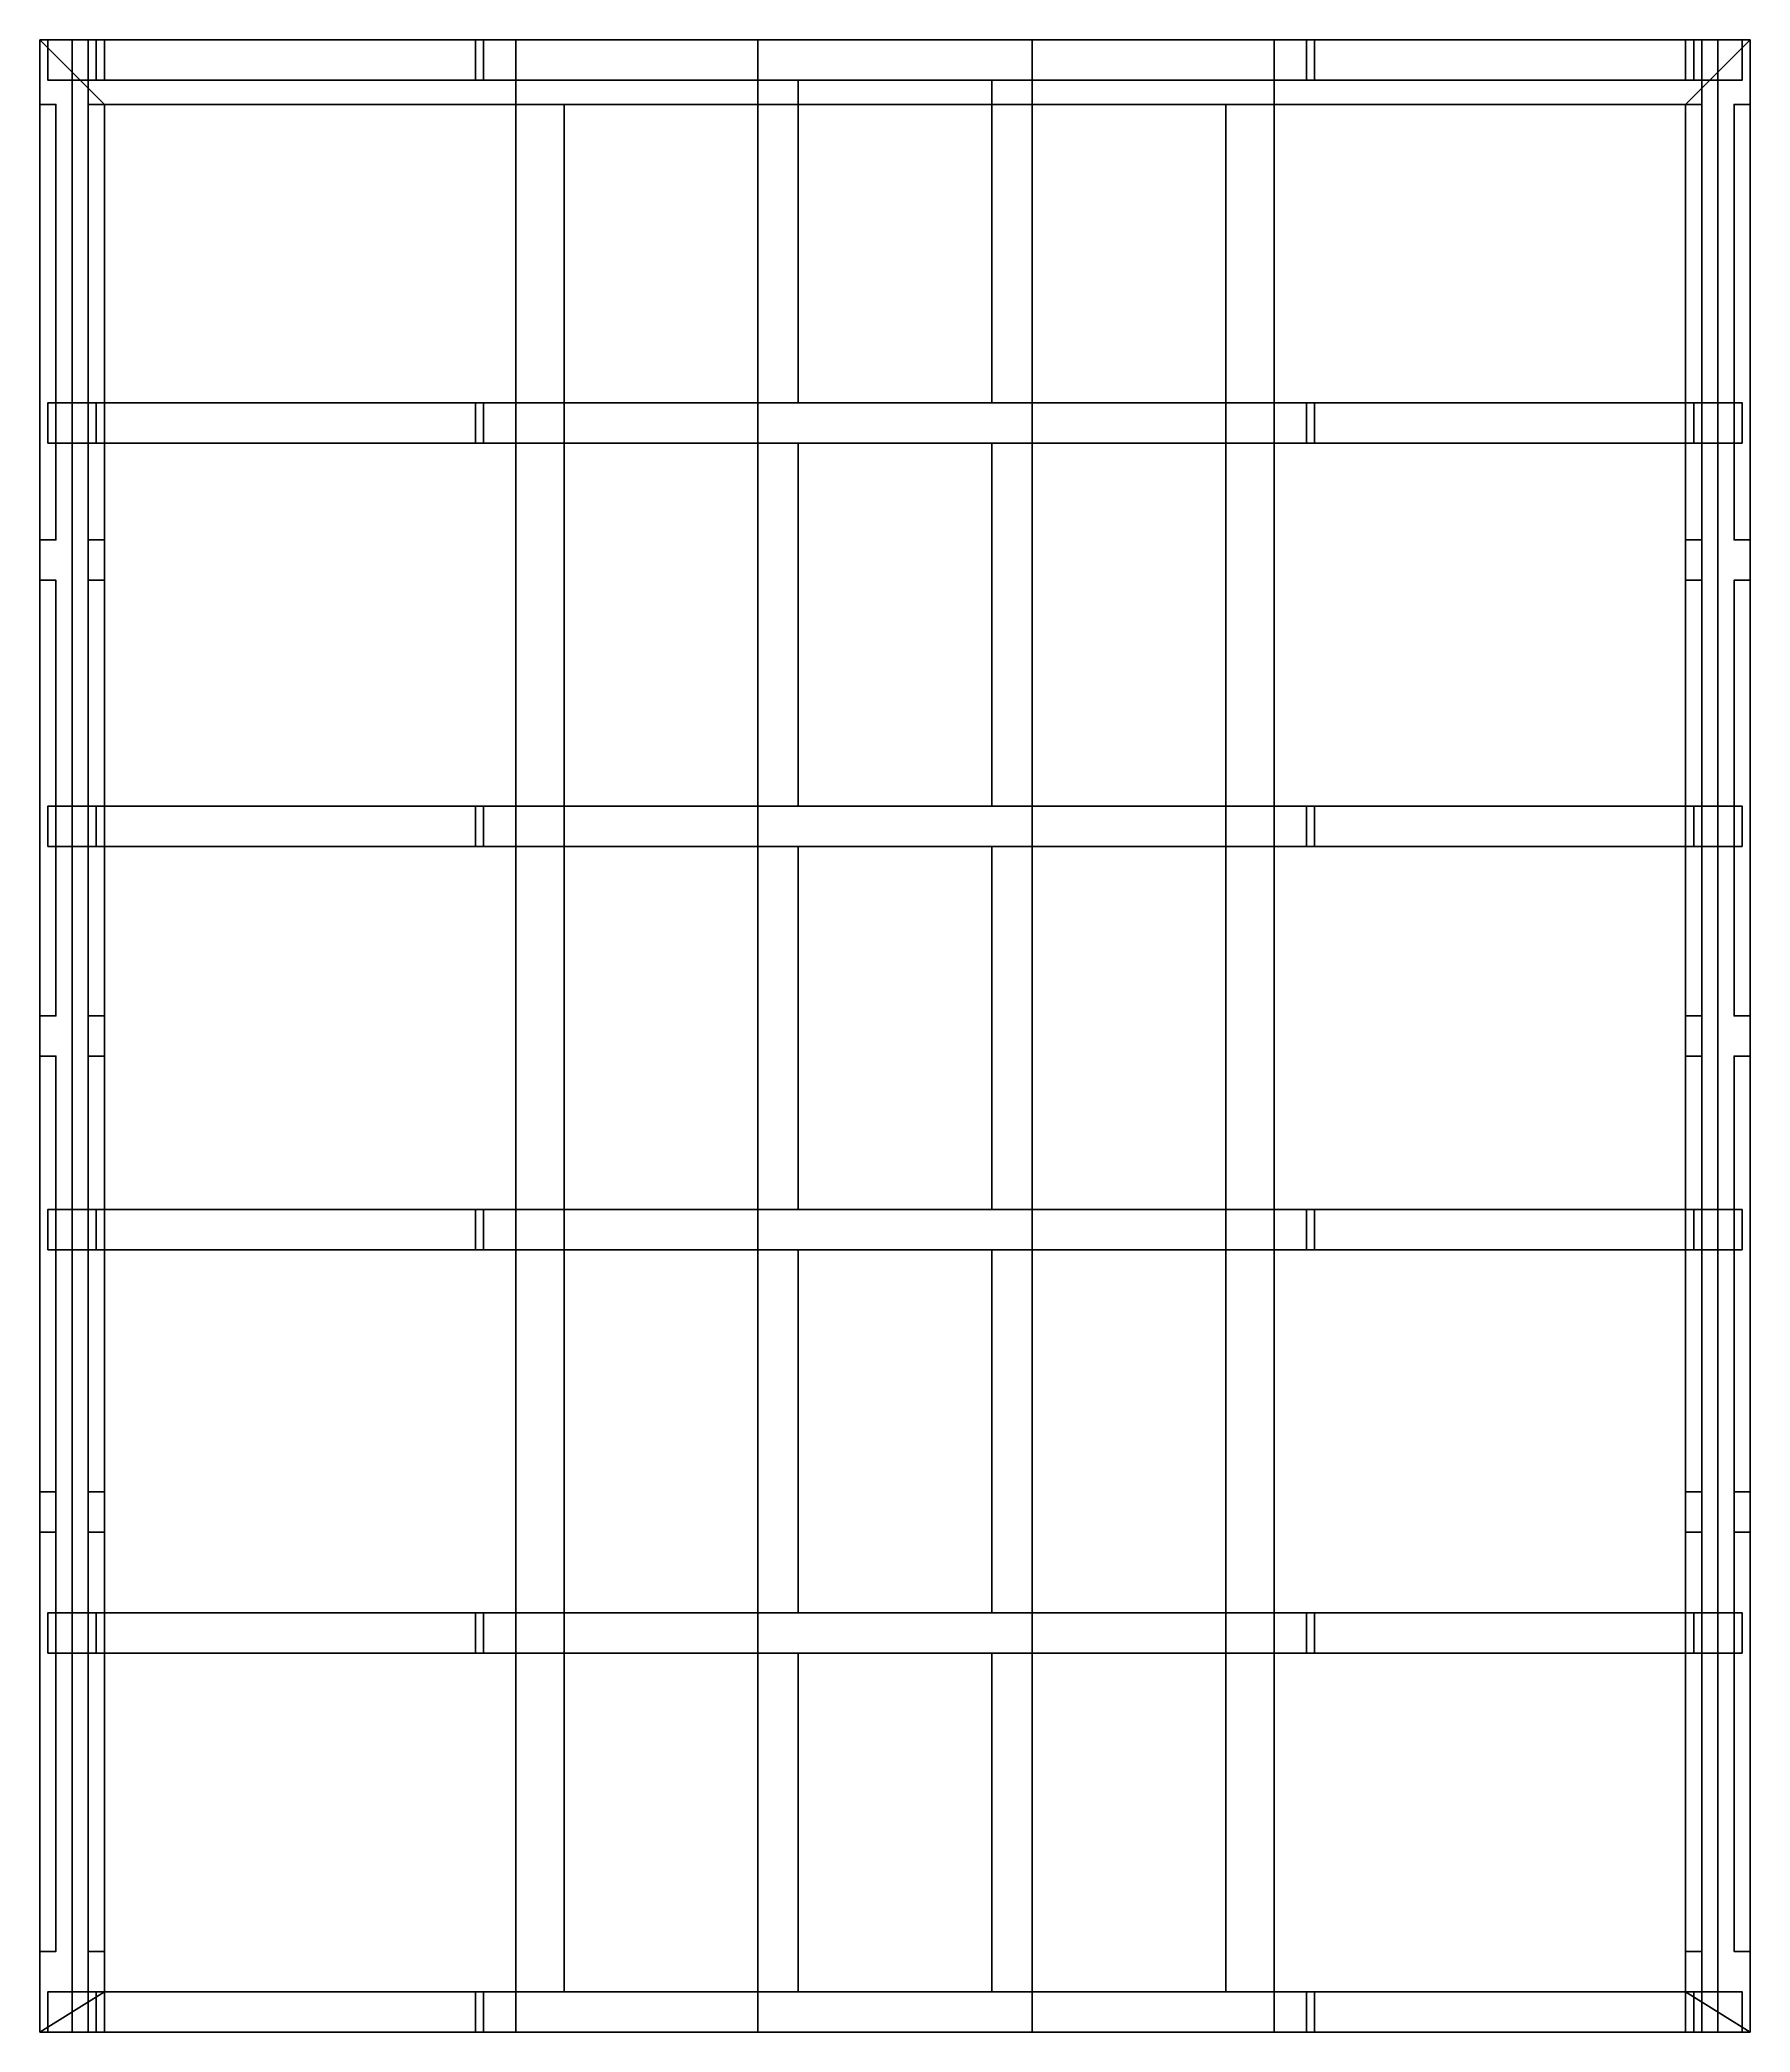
# Model space of a CAD drawing. Extents: x -1.06 to 1.06, y -2.54 to -0.07.
import ezdxf

# ---------------------------------------------------------------- set-up
doc = ezdxf.new("R2010")
doc.units = 0
doc.layers.add('CARGO_CARGO', color=3, linetype='CONTINUOUS')

msp = doc.modelspace()

# ---------------------------------------------------------------- linework, layer by layer
at = {"layer": 'CARGO_CARGO'}
for points in [[(-1.06, -0.07, 2.04), (-1.06, -0.07, 1.31), (-1.06, -0.15, 1.45), (-1.06, -0.15, 2)], [(-1.06, -0.07, 1.31), (-1.06, -0.07, 2.04), (1.06, -0.07, 2.04), (1.06, -0.07, 1.31)], [(-1.06, -0.07, 1.31), (-1.06, -2.54, 1.31), (-1.06, -2.44, 1.45), (-1.06, -0.15, 1.45)], [(-1.06, -0.07, 2.04), (-0.98, -0.15, 2.04), (0.98, -0.15, 2.04), (1.06, -0.07, 2.04)], [(-1.06, -2.44, 2), (-1.06, -2.54, 2.04), (-1.06, -0.07, 2.04), (-1.06, -0.15, 2)], [(-1.06, -2.54, 2.04), (-0.98, -2.49, 2.04), (-0.98, -0.15, 2.04), (-1.06, -0.07, 2.04)], [(-1.05, -0.07, 2.61), (-1.05, -0.07, 2.04), (-1.05, -0.12, 2.04), (-1.05, -0.12, 2.61)], [(-1.02, -0.07, 2.6), (-1.02, -0.07, 2.04), (-1.05, -0.07, 2.04), (-1.05, -0.07, 2.61)], [(-1.05, -0.12, 2.61), (-0.99, -0.12, 2.68), (-0.99, -0.07, 2.68), (-1.05, -0.07, 2.61)], [(-1.05, -0.07, 2.61), (-0.99, -0.07, 2.68), (-0.98, -0.07, 2.65), (-1.02, -0.07, 2.6)], [(-1.02, -0.12, 2.6), (-1.02, -0.12, 2.04), (-1.02, -0.07, 2.04), (-1.02, -0.07, 2.6)], [(-1.02, -0.07, 2.6), (-0.98, -0.07, 2.65), (-0.98, -0.12, 2.65), (-1.02, -0.12, 2.6)], [(-1.02, -0.07, 2.29), (-1.02, -2.54, 2.29), (-1.02, -2.54, 2.35), (-1.02, -0.07, 2.35)], [(-1, -0.07, 2.35), (-1, -0.07, 2.29), (-1.02, -0.07, 2.29), (-1.02, -0.07, 2.35)], [(-1, -0.07, 2.17), (-1, -2.54, 2.17), (-1.02, -2.54, 2.17), (-1.02, -0.07, 2.17)], [(-1.02, -0.07, 2.17), (-1.02, -2.54, 2.17), (-1.02, -2.54, 2.23), (-1.02, -0.07, 2.23)], [(-1, -0.07, 2.23), (-1, -0.07, 2.17), (-1.02, -0.07, 2.17), (-1.02, -0.07, 2.23)], [(-1.02, -0.07, 2.23), (-1.02, -2.54, 2.23), (-1, -2.54, 2.23), (-1, -0.07, 2.23)], [(-1, -0.07, 2.29), (-1, -2.54, 2.29), (-1.02, -2.54, 2.29), (-1.02, -0.07, 2.29)], [(-1, -0.07, 2.1), (-1, -0.07, 2.04), (-1.02, -0.07, 2.04), (-1.02, -0.07, 2.1)], [(-1.02, -0.07, 2.04), (-1.02, -2.54, 2.04), (-1.02, -2.54, 2.1), (-1.02, -0.07, 2.1)], [(-1.02, -0.07, 2.1), (-1.02, -2.54, 2.1), (-1, -2.54, 2.1), (-1, -0.07, 2.1)], [(-1.02, -0.07, 2.35), (-1.02, -2.54, 2.35), (-1, -2.54, 2.35), (-1, -0.07, 2.35)], [(-1.02, -0.07, 2.47), (-1.02, -2.54, 2.47), (-1, -2.54, 2.47), (-1, -0.07, 2.47)], [(-1.02, -0.07, 2.41), (-1.02, -2.54, 2.41), (-1.02, -2.54, 2.47), (-1.02, -0.07, 2.47)], [(-1, -0.07, 2.47), (-1, -0.07, 2.41), (-1.02, -0.07, 2.41), (-1.02, -0.07, 2.47)], [(-1, -0.07, 2.41), (-1, -2.54, 2.41), (-1.02, -2.54, 2.41), (-1.02, -0.07, 2.41)], [(-1, -0.07, 2.54), (-1, -2.54, 2.54), (-1.02, -2.54, 2.54), (-1.02, -0.07, 2.54)], [(-1, -0.07, 2.6), (-1, -0.07, 2.54), (-1.02, -0.07, 2.54), (-1.02, -0.07, 2.6)], [(-1.02, -0.07, 2.54), (-1.02, -2.54, 2.54), (-1.02, -2.54, 2.6), (-1.02, -0.07, 2.6)], [(-1.02, -0.07, 2.6), (-1.02, -2.54, 2.6), (-1, -2.54, 2.6), (-1, -0.07, 2.6)], [(-1, -2.54, 2.35), (-1, -2.54, 2.29), (-1, -0.07, 2.29), (-1, -0.07, 2.35)], [(-1, -2.54, 2.23), (-1, -2.54, 2.17), (-1, -0.07, 2.17), (-1, -0.07, 2.23)], [(-1, -2.54, 2.1), (-1, -2.54, 2.04), (-1, -0.07, 2.04), (-1, -0.07, 2.1)], [(-1, -2.54, 2.47), (-1, -2.54, 2.41), (-1, -0.07, 2.41), (-1, -0.07, 2.47)], [(-1, -2.54, 2.6), (-1, -2.54, 2.54), (-1, -0.07, 2.54), (-1, -0.07, 2.6)], [(-0.99, -0.12, 2.68), (-0.52, -0.12, 2.86), (-0.52, -0.07, 2.86), (-0.99, -0.07, 2.68)], [(-0.99, -0.07, 2.68), (-0.52, -0.07, 2.86), (-0.51, -0.07, 2.83), (-0.98, -0.07, 2.65)], [(-0.98, -0.07, 2.65), (-0.51, -0.07, 2.83), (-0.51, -0.12, 2.83), (-0.98, -0.12, 2.65)], [(-0.52, -0.12, 2.86), (-0.17, -0.12, 2.92), (-0.17, -0.07, 2.92), (-0.52, -0.07, 2.86)], [(-0.52, -0.07, 2.86), (-0.17, -0.07, 2.92), (-0.17, -0.07, 2.89), (-0.51, -0.07, 2.83)], [(-0.51, -0.07, 2.83), (-0.17, -0.07, 2.89), (-0.17, -0.12, 2.89), (-0.51, -0.12, 2.83)], [(-0.47, -0.07, 1.31), (-0.47, -0.07, 1.03), (-0.47, -2.54, 1.03), (-0.47, -2.54, 1.31)], [(-0.17, -0.12, 2.92), (0.17, -0.12, 2.92), (0.17, -0.07, 2.92), (-0.17, -0.07, 2.92)], [(-0.17, -0.07, 2.92), (0.17, -0.07, 2.92), (0.17, -0.07, 2.89), (-0.17, -0.07, 2.89)], [(-0.17, -0.07, 2.89), (0.17, -0.07, 2.89), (0.17, -0.12, 2.89), (-0.17, -0.12, 2.89)], [(0.17, -0.07, 2.89), (0.17, -0.07, 2.92), (0.52, -0.07, 2.86), (0.51, -0.07, 2.83)], [(0.51, -0.12, 2.83), (0.17, -0.12, 2.89), (0.17, -0.07, 2.89), (0.51, -0.07, 2.83)], [(0.52, -0.07, 2.86), (0.17, -0.07, 2.92), (0.17, -0.12, 2.92), (0.52, -0.12, 2.86)], [(0.47, -2.54, 1.31), (0.47, -2.54, 1.03), (0.47, -0.07, 1.03), (0.47, -0.07, 1.31)], [(0.51, -0.07, 2.83), (0.52, -0.07, 2.86), (0.99, -0.07, 2.68), (0.98, -0.07, 2.65)], [(0.98, -0.12, 2.65), (0.51, -0.12, 2.83), (0.51, -0.07, 2.83), (0.98, -0.07, 2.65)], [(0.99, -0.07, 2.68), (0.52, -0.07, 2.86), (0.52, -0.12, 2.86), (0.99, -0.12, 2.68)], [(0.98, -2.49, 2.04), (1.06, -2.54, 2.04), (1.06, -0.07, 2.04), (0.98, -0.15, 2.04)], [(0.98, -0.07, 2.65), (0.99, -0.07, 2.68), (1.05, -0.07, 2.61), (1.02, -0.07, 2.6)], [(1.02, -0.12, 2.6), (0.98, -0.12, 2.65), (0.98, -0.07, 2.65), (1.02, -0.07, 2.6)], [(1.05, -0.07, 2.61), (0.99, -0.07, 2.68), (0.99, -0.12, 2.68), (1.05, -0.12, 2.61)], [(1, -0.07, 2.04), (1, -2.54, 2.04), (1, -2.54, 2.1), (1, -0.07, 2.1)], [(1.02, -0.07, 2.1), (1.02, -0.07, 2.04), (1, -0.07, 2.04), (1, -0.07, 2.1)], [(1, -0.07, 2.1), (1, -2.54, 2.1), (1.02, -2.54, 2.1), (1.02, -0.07, 2.1)], [(1, -0.07, 2.54), (1, -2.54, 2.54), (1, -2.54, 2.6), (1, -0.07, 2.6)], [(1, -0.07, 2.6), (1, -2.54, 2.6), (1.02, -2.54, 2.6), (1.02, -0.07, 2.6)], [(1.02, -0.07, 2.6), (1.02, -0.07, 2.54), (1, -0.07, 2.54), (1, -0.07, 2.6)], [(1.02, -0.07, 2.54), (1.02, -2.54, 2.54), (1, -2.54, 2.54), (1, -0.07, 2.54)], [(1.02, -0.07, 2.41), (1.02, -2.54, 2.41), (1, -2.54, 2.41), (1, -0.07, 2.41)], [(1.02, -0.07, 2.47), (1.02, -0.07, 2.41), (1, -0.07, 2.41), (1, -0.07, 2.47)], [(1, -0.07, 2.41), (1, -2.54, 2.41), (1, -2.54, 2.47), (1, -0.07, 2.47)], [(1, -0.07, 2.47), (1, -2.54, 2.47), (1.02, -2.54, 2.47), (1.02, -0.07, 2.47)], [(1, -0.07, 2.35), (1, -2.54, 2.35), (1.02, -2.54, 2.35), (1.02, -0.07, 2.35)], [(1.02, -0.07, 2.35), (1.02, -0.07, 2.29), (1, -0.07, 2.29), (1, -0.07, 2.35)], [(1, -0.07, 2.29), (1, -2.54, 2.29), (1, -2.54, 2.35), (1, -0.07, 2.35)], [(1.02, -0.07, 2.29), (1.02, -2.54, 2.29), (1, -2.54, 2.29), (1, -0.07, 2.29)], [(1, -0.07, 2.17), (1, -2.54, 2.17), (1, -2.54, 2.23), (1, -0.07, 2.23)], [(1.02, -0.07, 2.23), (1.02, -0.07, 2.17), (1, -0.07, 2.17), (1, -0.07, 2.23)], [(1.02, -0.07, 2.17), (1.02, -2.54, 2.17), (1, -2.54, 2.17), (1, -0.07, 2.17)], [(1, -0.07, 2.23), (1, -2.54, 2.23), (1.02, -2.54, 2.23), (1.02, -0.07, 2.23)], [(1.05, -0.07, 2.04), (1.02, -0.07, 2.04), (1.02, -0.07, 2.6), (1.05, -0.07, 2.61)], [(1.02, -0.07, 2.6), (1.02, -0.07, 2.04), (1.02, -0.12, 2.04), (1.02, -0.12, 2.6)], [(1.02, -2.54, 2.1), (1.02, -2.54, 2.04), (1.02, -0.07, 2.04), (1.02, -0.07, 2.1)], [(1.02, -2.54, 2.6), (1.02, -2.54, 2.54), (1.02, -0.07, 2.54), (1.02, -0.07, 2.6)], [(1.02, -2.54, 2.47), (1.02, -2.54, 2.41), (1.02, -0.07, 2.41), (1.02, -0.07, 2.47)], [(1.02, -2.54, 2.35), (1.02, -2.54, 2.29), (1.02, -0.07, 2.29), (1.02, -0.07, 2.35)], [(1.02, -2.54, 2.23), (1.02, -2.54, 2.17), (1.02, -0.07, 2.17), (1.02, -0.07, 2.23)], [(1.05, -0.12, 2.61), (1.05, -0.12, 2.04), (1.05, -0.07, 2.04), (1.05, -0.07, 2.61)], [(1.06, -0.15, 2), (1.06, -0.15, 1.45), (1.06, -0.07, 1.31), (1.06, -0.07, 2.04)], [(1.06, -0.15, 1.45), (1.06, -2.44, 1.45), (1.06, -2.54, 1.31), (1.06, -0.07, 1.31)], [(1.06, -0.15, 2), (1.06, -0.07, 2.04), (1.06, -2.54, 2.04), (1.06, -2.44, 2)], [(-1.05, -0.12, 2.04), (-1.02, -0.12, 2.04), (-1.02, -0.12, 2.6), (-1.05, -0.12, 2.61)], [(-0.98, -0.12, 2.65), (-0.99, -0.12, 2.68), (-1.05, -0.12, 2.61), (-1.02, -0.12, 2.6)], [(-0.51, -0.12, 2.83), (-0.52, -0.12, 2.86), (-0.99, -0.12, 2.68), (-0.98, -0.12, 2.65)], [(-0.17, -0.12, 2.89), (-0.17, -0.12, 2.92), (-0.52, -0.12, 2.86), (-0.51, -0.12, 2.83)], [(-0.17, -0.52, 2.89), (-0.17, -0.12, 2.89), (-0.12, -0.12, 2.89), (-0.12, -0.52, 2.89)], [(-0.12, -0.52, 2.92), (-0.12, -0.12, 2.92), (-0.17, -0.12, 2.92), (-0.17, -0.52, 2.92)], [(-0.17, -0.52, 2.92), (-0.17, -0.12, 2.92), (-0.17, -0.12, 2.89), (-0.17, -0.52, 2.89)], [(0.12, -0.12, 2.89), (0.12, -0.12, 2.92), (-0.12, -0.12, 2.92), (-0.12, -0.12, 2.89)], [(-0.12, -0.12, 2.89), (-0.12, -0.12, 2.92), (-0.12, -0.52, 2.92), (-0.12, -0.52, 2.89)], [(0.12, -0.52, 2.92), (0.12, -0.12, 2.92), (0.12, -0.12, 2.89), (0.12, -0.52, 2.89)], [(0.17, -0.52, 2.92), (0.17, -0.12, 2.92), (0.12, -0.12, 2.92), (0.12, -0.52, 2.92)], [(0.12, -0.52, 2.89), (0.12, -0.12, 2.89), (0.17, -0.12, 2.89), (0.17, -0.52, 2.89)], [(0.52, -0.12, 2.86), (0.17, -0.12, 2.92), (0.17, -0.12, 2.89), (0.51, -0.12, 2.83)], [(0.17, -0.12, 2.89), (0.17, -0.12, 2.92), (0.17, -0.52, 2.92), (0.17, -0.52, 2.89)], [(0.99, -0.12, 2.68), (0.52, -0.12, 2.86), (0.51, -0.12, 2.83), (0.98, -0.12, 2.65)], [(1.05, -0.12, 2.61), (0.99, -0.12, 2.68), (0.98, -0.12, 2.65), (1.02, -0.12, 2.6)], [(1.02, -0.12, 2.6), (1.02, -0.12, 2.04), (1.05, -0.12, 2.04), (1.05, -0.12, 2.61)], [(-1.06, -0.15, 2), (-1.06, -0.15, 1.45), (-1.04, -0.15, 1.45), (-1.04, -0.15, 2)], [(-1.06, -0.15, 1.45), (-1.06, -0.69, 1.45), (-1.04, -0.69, 1.45), (-1.04, -0.15, 1.45)], [(-1.06, -0.69, 2), (-1.06, -0.15, 2), (-1.04, -0.15, 2), (-1.04, -0.69, 2)], [(-1.04, -0.69, 1.45), (-1.04, -0.69, 2), (-1.04, -0.15, 2), (-1.04, -0.15, 1.45)], [(-1, -0.69, 1.45), (-1, -0.15, 1.45), (-1, -0.15, 2), (-1, -0.69, 2)], [(-1, -0.15, 2), (-1, -0.15, 1.45), (-0.98, -0.15, 1.45), (-0.98, -0.15, 2)], [(-1, -0.15, 1.45), (-1, -0.69, 1.45), (-0.98, -0.69, 1.45), (-0.98, -0.15, 1.45)], [(-1, -0.69, 2), (-1, -0.15, 2), (-0.98, -0.15, 2), (-0.98, -0.69, 2)], [(0.98, -0.15, 1.39), (0.98, -0.15, 2.04), (-0.98, -0.15, 2.04), (-0.98, -0.15, 1.39)], [(-0.98, -0.15, 1.39), (-0.98, -0.15, 1.45), (-0.98, -2.44, 1.45), (-0.98, -2.49, 1.39)], [(-0.98, -2.44, 2), (-0.98, -0.15, 2), (-0.98, -0.15, 2.04), (-0.98, -2.49, 2.04)], [(-0.98, -2.49, 1.39), (-0.41, -2.49, 1.39), (-0.41, -0.15, 1.39), (-0.98, -0.15, 1.39)], [(-0.41, -2.49, 1.39), (-0.41, -2.49, 1.08), (-0.41, -0.15, 1.08), (-0.41, -0.15, 1.39)], [(0.41, -0.15, 1.08), (-0.41, -0.15, 1.08), (-0.41, -2.49, 1.08), (0.41, -2.49, 1.08)], [(0.41, -0.15, 1.39), (-0.41, -0.15, 1.39), (-0.41, -0.15, 1.08), (0.41, -0.15, 1.08)], [(0.41, -0.15, 1.39), (0.41, -0.15, 1.08), (0.41, -2.49, 1.08), (0.41, -2.49, 1.39)], [(0.98, -0.15, 1.39), (0.41, -0.15, 1.39), (0.41, -2.49, 1.39), (0.98, -2.49, 1.39)], [(0.98, -0.15, 2), (0.98, -0.15, 1.45), (1, -0.15, 1.45), (1, -0.15, 2)], [(0.98, -0.15, 1.45), (0.98, -0.69, 1.45), (1, -0.69, 1.45), (1, -0.15, 1.45)], [(0.98, -2.49, 1.39), (0.98, -2.44, 1.45), (0.98, -0.15, 1.45), (0.98, -0.15, 1.39)], [(0.98, -2.49, 2.04), (0.98, -0.15, 2.04), (0.98, -0.15, 2), (0.98, -2.44, 2)], [(0.98, -0.69, 2), (0.98, -0.15, 2), (1, -0.15, 2), (1, -0.69, 2)], [(1, -0.69, 1.45), (1, -0.69, 2), (1, -0.15, 2), (1, -0.15, 1.45)], [(1.04, -0.69, 1.45), (1.04, -0.15, 1.45), (1.04, -0.15, 2), (1.04, -0.69, 2)], [(1.04, -0.15, 2), (1.04, -0.15, 1.45), (1.06, -0.15, 1.45), (1.06, -0.15, 2)], [(1.04, -0.15, 1.45), (1.04, -0.69, 1.45), (1.06, -0.69, 1.45), (1.06, -0.15, 1.45)], [(1.04, -0.69, 2), (1.04, -0.15, 2), (1.06, -0.15, 2), (1.06, -0.69, 2)], [(-1.02, -0.52, 2.6), (-1.02, -0.52, 2.04), (-1.05, -0.52, 2.04), (-1.05, -0.52, 2.61)], [(-1.05, -0.52, 2.61), (-1.05, -0.52, 2.04), (-1.05, -0.57, 2.04), (-1.05, -0.57, 2.61)], [(-1.05, -0.52, 2.61), (-0.99, -0.52, 2.68), (-0.98, -0.52, 2.65), (-1.02, -0.52, 2.6)], [(-1.05, -0.57, 2.61), (-0.99, -0.57, 2.68), (-0.99, -0.52, 2.68), (-1.05, -0.52, 2.61)], [(-1.02, -0.57, 2.6), (-1.02, -0.57, 2.04), (-1.02, -0.52, 2.04), (-1.02, -0.52, 2.6)], [(-1.02, -0.52, 2.6), (-0.98, -0.52, 2.65), (-0.98, -0.57, 2.65), (-1.02, -0.57, 2.6)], [(-0.99, -0.52, 2.68), (-0.52, -0.52, 2.86), (-0.51, -0.52, 2.83), (-0.98, -0.52, 2.65)], [(-0.99, -0.57, 2.68), (-0.52, -0.57, 2.86), (-0.52, -0.52, 2.86), (-0.99, -0.52, 2.68)], [(-0.98, -0.52, 2.65), (-0.51, -0.52, 2.83), (-0.51, -0.57, 2.83), (-0.98, -0.57, 2.65)], [(-0.52, -0.52, 2.86), (-0.17, -0.52, 2.92), (-0.17, -0.52, 2.89), (-0.51, -0.52, 2.83)], [(-0.52, -0.57, 2.86), (-0.17, -0.57, 2.92), (-0.17, -0.52, 2.92), (-0.52, -0.52, 2.86)], [(-0.51, -0.52, 2.83), (-0.17, -0.52, 2.89), (-0.17, -0.57, 2.89), (-0.51, -0.57, 2.83)], [(-0.17, -0.52, 2.89), (0.17, -0.52, 2.89), (0.17, -0.57, 2.89), (-0.17, -0.57, 2.89)], [(-0.17, -0.57, 2.92), (0.17, -0.57, 2.92), (0.17, -0.52, 2.92), (-0.17, -0.52, 2.92)], [(-0.12, -0.52, 2.92), (0.12, -0.52, 2.92), (0.12, -0.52, 2.89), (-0.12, -0.52, 2.89)], [(0.52, -0.52, 2.86), (0.17, -0.52, 2.92), (0.17, -0.57, 2.92), (0.52, -0.57, 2.86)], [(0.51, -0.57, 2.83), (0.17, -0.57, 2.89), (0.17, -0.52, 2.89), (0.51, -0.52, 2.83)], [(0.17, -0.52, 2.89), (0.17, -0.52, 2.92), (0.52, -0.52, 2.86), (0.51, -0.52, 2.83)], [(0.98, -0.57, 2.65), (0.51, -0.57, 2.83), (0.51, -0.52, 2.83), (0.98, -0.52, 2.65)], [(0.51, -0.52, 2.83), (0.52, -0.52, 2.86), (0.99, -0.52, 2.68), (0.98, -0.52, 2.65)], [(0.99, -0.52, 2.68), (0.52, -0.52, 2.86), (0.52, -0.57, 2.86), (0.99, -0.57, 2.68)], [(1.02, -0.57, 2.6), (0.98, -0.57, 2.65), (0.98, -0.52, 2.65), (1.02, -0.52, 2.6)], [(0.98, -0.52, 2.65), (0.99, -0.52, 2.68), (1.05, -0.52, 2.61), (1.02, -0.52, 2.6)], [(1.05, -0.52, 2.61), (0.99, -0.52, 2.68), (0.99, -0.57, 2.68), (1.05, -0.57, 2.61)], [(1.02, -0.52, 2.6), (1.02, -0.52, 2.04), (1.02, -0.57, 2.04), (1.02, -0.57, 2.6)], [(1.05, -0.52, 2.04), (1.02, -0.52, 2.04), (1.02, -0.52, 2.6), (1.05, -0.52, 2.61)], [(1.05, -0.57, 2.61), (1.05, -0.57, 2.04), (1.05, -0.52, 2.04), (1.05, -0.52, 2.61)], [(-1.05, -0.57, 2.04), (-1.02, -0.57, 2.04), (-1.02, -0.57, 2.6), (-1.05, -0.57, 2.61)], [(-0.98, -0.57, 2.65), (-0.99, -0.57, 2.68), (-1.05, -0.57, 2.61), (-1.02, -0.57, 2.6)], [(-0.51, -0.57, 2.83), (-0.52, -0.57, 2.86), (-0.99, -0.57, 2.68), (-0.98, -0.57, 2.65)], [(-0.17, -0.57, 2.89), (-0.17, -0.57, 2.92), (-0.52, -0.57, 2.86), (-0.51, -0.57, 2.83)], [(-0.12, -1.02, 2.92), (-0.12, -0.57, 2.92), (-0.17, -0.57, 2.92), (-0.17, -1.02, 2.92)], [(-0.17, -1.02, 2.89), (-0.17, -0.57, 2.89), (-0.12, -0.57, 2.89), (-0.12, -1.02, 2.89)], [(-0.17, -1.02, 2.92), (-0.17, -0.57, 2.92), (-0.17, -0.57, 2.89), (-0.17, -1.02, 2.89)], [(0.12, -0.57, 2.89), (0.12, -0.57, 2.92), (-0.12, -0.57, 2.92), (-0.12, -0.57, 2.89)], [(-0.12, -0.57, 2.89), (-0.12, -0.57, 2.92), (-0.12, -1.02, 2.92), (-0.12, -1.02, 2.89)], [(0.12, -1.02, 2.89), (0.12, -0.57, 2.89), (0.17, -0.57, 2.89), (0.17, -1.02, 2.89)], [(0.17, -1.02, 2.92), (0.17, -0.57, 2.92), (0.12, -0.57, 2.92), (0.12, -1.02, 2.92)], [(0.12, -1.02, 2.92), (0.12, -0.57, 2.92), (0.12, -0.57, 2.89), (0.12, -1.02, 2.89)], [(0.52, -0.57, 2.86), (0.17, -0.57, 2.92), (0.17, -0.57, 2.89), (0.51, -0.57, 2.83)], [(0.17, -0.57, 2.89), (0.17, -0.57, 2.92), (0.17, -1.02, 2.92), (0.17, -1.02, 2.89)], [(0.99, -0.57, 2.68), (0.52, -0.57, 2.86), (0.51, -0.57, 2.83), (0.98, -0.57, 2.65)], [(1.05, -0.57, 2.61), (0.99, -0.57, 2.68), (0.98, -0.57, 2.65), (1.02, -0.57, 2.6)], [(1.02, -0.57, 2.6), (1.02, -0.57, 2.04), (1.05, -0.57, 2.04), (1.05, -0.57, 2.61)], [(-1.06, -0.69, 2), (-1.06, -0.69, 1.45), (-1.06, -0.74, 1.45), (-1.06, -0.74, 2)], [(-1.06, -0.69, 1.45), (-1.06, -0.69, 2), (-1.04, -0.69, 2), (-1.04, -0.69, 1.45)], [(-1, -0.69, 1.45), (-1, -0.69, 2), (-0.98, -0.69, 2), (-0.98, -0.69, 1.45)], [(-0.98, -0.74, 2), (-0.98, -0.74, 1.45), (-0.98, -0.69, 1.45), (-0.98, -0.69, 2)], [(0.98, -0.69, 2), (0.98, -0.69, 1.45), (0.98, -0.74, 1.45), (0.98, -0.74, 2)], [(0.98, -0.69, 1.45), (0.98, -0.69, 2), (1, -0.69, 2), (1, -0.69, 1.45)], [(1.04, -0.69, 1.45), (1.04, -0.69, 2), (1.06, -0.69, 2), (1.06, -0.69, 1.45)], [(1.06, -0.74, 2), (1.06, -0.74, 1.45), (1.06, -0.69, 1.45), (1.06, -0.69, 2)], [(-1.06, -0.74, 2), (-1.06, -0.74, 1.45), (-1.04, -0.74, 1.45), (-1.04, -0.74, 2)], [(-1.06, -0.74, 1.45), (-1.06, -1.28, 1.45), (-1.04, -1.28, 1.45), (-1.04, -0.74, 1.45)], [(-1.06, -1.28, 2), (-1.06, -0.74, 2), (-1.04, -0.74, 2), (-1.04, -1.28, 2)], [(-1.04, -1.28, 1.45), (-1.04, -1.28, 2), (-1.04, -0.74, 2), (-1.04, -0.74, 1.45)], [(-1, -1.28, 1.45), (-1, -0.74, 1.45), (-1, -0.74, 2), (-1, -1.28, 2)], [(-1, -0.74, 2), (-1, -0.74, 1.45), (-0.98, -0.74, 1.45), (-0.98, -0.74, 2)], [(-1, -0.74, 1.45), (-1, -1.28, 1.45), (-0.98, -1.28, 1.45), (-0.98, -0.74, 1.45)], [(-1, -1.28, 2), (-1, -0.74, 2), (-0.98, -0.74, 2), (-0.98, -1.28, 2)], [(0.98, -0.74, 2), (0.98, -0.74, 1.45), (1, -0.74, 1.45), (1, -0.74, 2)], [(0.98, -0.74, 1.45), (0.98, -1.28, 1.45), (1, -1.28, 1.45), (1, -0.74, 1.45)], [(0.98, -1.28, 2), (0.98, -0.74, 2), (1, -0.74, 2), (1, -1.28, 2)], [(1, -1.28, 1.45), (1, -1.28, 2), (1, -0.74, 2), (1, -0.74, 1.45)], [(1.04, -1.28, 1.45), (1.04, -0.74, 1.45), (1.04, -0.74, 2), (1.04, -1.28, 2)], [(1.04, -0.74, 2), (1.04, -0.74, 1.45), (1.06, -0.74, 1.45), (1.06, -0.74, 2)], [(1.04, -0.74, 1.45), (1.04, -1.28, 1.45), (1.06, -1.28, 1.45), (1.06, -0.74, 1.45)], [(1.04, -1.28, 2), (1.04, -0.74, 2), (1.06, -0.74, 2), (1.06, -1.28, 2)], [(-1.05, -1.02, 2.61), (-1.05, -1.02, 2.04), (-1.05, -1.07, 2.04), (-1.05, -1.07, 2.61)], [(-1.02, -1.02, 2.6), (-1.02, -1.02, 2.04), (-1.05, -1.02, 2.04), (-1.05, -1.02, 2.61)], [(-1.05, -1.07, 2.61), (-0.99, -1.07, 2.68), (-0.99, -1.02, 2.68), (-1.05, -1.02, 2.61)], [(-1.05, -1.02, 2.61), (-0.99, -1.02, 2.68), (-0.98, -1.02, 2.65), (-1.02, -1.02, 2.6)], [(-1.02, -1.07, 2.6), (-1.02, -1.07, 2.04), (-1.02, -1.02, 2.04), (-1.02, -1.02, 2.6)], [(-1.02, -1.02, 2.6), (-0.98, -1.02, 2.65), (-0.98, -1.07, 2.65), (-1.02, -1.07, 2.6)], [(-0.99, -1.07, 2.68), (-0.52, -1.07, 2.86), (-0.52, -1.02, 2.86), (-0.99, -1.02, 2.68)], [(-0.99, -1.02, 2.68), (-0.52, -1.02, 2.86), (-0.51, -1.02, 2.83), (-0.98, -1.02, 2.65)], [(-0.98, -1.02, 2.65), (-0.51, -1.02, 2.83), (-0.51, -1.07, 2.83), (-0.98, -1.07, 2.65)], [(-0.52, -1.07, 2.86), (-0.17, -1.07, 2.92), (-0.17, -1.02, 2.92), (-0.52, -1.02, 2.86)], [(-0.52, -1.02, 2.86), (-0.17, -1.02, 2.92), (-0.17, -1.02, 2.89), (-0.51, -1.02, 2.83)], [(-0.51, -1.02, 2.83), (-0.17, -1.02, 2.89), (-0.17, -1.07, 2.89), (-0.51, -1.07, 2.83)], [(-0.17, -1.07, 2.92), (0.17, -1.07, 2.92), (0.17, -1.02, 2.92), (-0.17, -1.02, 2.92)], [(-0.17, -1.02, 2.89), (0.17, -1.02, 2.89), (0.17, -1.07, 2.89), (-0.17, -1.07, 2.89)], [(-0.12, -1.02, 2.92), (0.12, -1.02, 2.92), (0.12, -1.02, 2.89), (-0.12, -1.02, 2.89)], [(0.17, -1.02, 2.89), (0.17, -1.02, 2.92), (0.52, -1.02, 2.86), (0.51, -1.02, 2.83)], [(0.51, -1.07, 2.83), (0.17, -1.07, 2.89), (0.17, -1.02, 2.89), (0.51, -1.02, 2.83)], [(0.52, -1.02, 2.86), (0.17, -1.02, 2.92), (0.17, -1.07, 2.92), (0.52, -1.07, 2.86)], [(0.51, -1.02, 2.83), (0.52, -1.02, 2.86), (0.99, -1.02, 2.68), (0.98, -1.02, 2.65)], [(0.98, -1.07, 2.65), (0.51, -1.07, 2.83), (0.51, -1.02, 2.83), (0.98, -1.02, 2.65)], [(0.99, -1.02, 2.68), (0.52, -1.02, 2.86), (0.52, -1.07, 2.86), (0.99, -1.07, 2.68)], [(0.98, -1.02, 2.65), (0.99, -1.02, 2.68), (1.05, -1.02, 2.61), (1.02, -1.02, 2.6)], [(1.02, -1.07, 2.6), (0.98, -1.07, 2.65), (0.98, -1.02, 2.65), (1.02, -1.02, 2.6)], [(1.05, -1.02, 2.61), (0.99, -1.02, 2.68), (0.99, -1.07, 2.68), (1.05, -1.07, 2.61)], [(1.05, -1.02, 2.04), (1.02, -1.02, 2.04), (1.02, -1.02, 2.6), (1.05, -1.02, 2.61)], [(1.02, -1.02, 2.6), (1.02, -1.02, 2.04), (1.02, -1.07, 2.04), (1.02, -1.07, 2.6)], [(1.05, -1.07, 2.61), (1.05, -1.07, 2.04), (1.05, -1.02, 2.04), (1.05, -1.02, 2.61)], [(-1.05, -1.07, 2.04), (-1.02, -1.07, 2.04), (-1.02, -1.07, 2.6), (-1.05, -1.07, 2.61)], [(-0.98, -1.07, 2.65), (-0.99, -1.07, 2.68), (-1.05, -1.07, 2.61), (-1.02, -1.07, 2.6)], [(-0.51, -1.07, 2.83), (-0.52, -1.07, 2.86), (-0.99, -1.07, 2.68), (-0.98, -1.07, 2.65)], [(-0.17, -1.07, 2.89), (-0.17, -1.07, 2.92), (-0.52, -1.07, 2.86), (-0.51, -1.07, 2.83)], [(-0.17, -1.52, 2.92), (-0.17, -1.07, 2.92), (-0.17, -1.07, 2.89), (-0.17, -1.52, 2.89)], [(-0.17, -1.52, 2.89), (-0.17, -1.07, 2.89), (-0.12, -1.07, 2.89), (-0.12, -1.52, 2.89)], [(-0.12, -1.52, 2.92), (-0.12, -1.07, 2.92), (-0.17, -1.07, 2.92), (-0.17, -1.52, 2.92)], [(-0.12, -1.07, 2.89), (-0.12, -1.07, 2.92), (-0.12, -1.52, 2.92), (-0.12, -1.52, 2.89)], [(0.12, -1.52, 2.92), (0.12, -1.07, 2.92), (0.12, -1.07, 2.89), (0.12, -1.52, 2.89)], [(0.17, -1.52, 2.92), (0.17, -1.07, 2.92), (0.12, -1.07, 2.92), (0.12, -1.52, 2.92)], [(0.12, -1.52, 2.89), (0.12, -1.07, 2.89), (0.17, -1.07, 2.89), (0.17, -1.52, 2.89)], [(0.52, -1.07, 2.86), (0.17, -1.07, 2.92), (0.17, -1.07, 2.89), (0.51, -1.07, 2.83)], [(0.17, -1.07, 2.89), (0.17, -1.07, 2.92), (0.17, -1.52, 2.92), (0.17, -1.52, 2.89)], [(0.99, -1.07, 2.68), (0.52, -1.07, 2.86), (0.51, -1.07, 2.83), (0.98, -1.07, 2.65)], [(1.05, -1.07, 2.61), (0.99, -1.07, 2.68), (0.98, -1.07, 2.65), (1.02, -1.07, 2.6)], [(1.02, -1.07, 2.6), (1.02, -1.07, 2.04), (1.05, -1.07, 2.04), (1.05, -1.07, 2.61)], [(-1.06, -1.28, 2), (-1.06, -1.28, 1.45), (-1.06, -1.33, 1.45), (-1.06, -1.33, 2)], [(-1.06, -1.28, 1.45), (-1.06, -1.28, 2), (-1.04, -1.28, 2), (-1.04, -1.28, 1.45)], [(-1, -1.28, 1.45), (-1, -1.28, 2), (-0.98, -1.28, 2), (-0.98, -1.28, 1.45)], [(-0.98, -1.33, 2), (-0.98, -1.33, 1.45), (-0.98, -1.28, 1.45), (-0.98, -1.28, 2)], [(0.98, -1.28, 1.45), (0.98, -1.28, 2), (1, -1.28, 2), (1, -1.28, 1.45)], [(0.98, -1.28, 2), (0.98, -1.28, 1.45), (0.98, -1.33, 1.45), (0.98, -1.33, 2)], [(1.04, -1.28, 1.45), (1.04, -1.28, 2), (1.06, -1.28, 2), (1.06, -1.28, 1.45)], [(1.06, -1.33, 2), (1.06, -1.33, 1.45), (1.06, -1.28, 1.45), (1.06, -1.28, 2)], [(-1.06, -1.33, 2), (-1.06, -1.33, 1.45), (-1.04, -1.33, 1.45), (-1.04, -1.33, 2)], [(-1.06, -1.33, 1.45), (-1.06, -2.44, 1.45), (-1.04, -2.44, 1.45), (-1.04, -1.33, 1.45)], [(-1.06, -2.44, 2), (-1.06, -1.33, 2), (-1.04, -1.33, 2), (-1.04, -2.44, 2)], [(-1.04, -2.44, 1.45), (-1.04, -2.44, 2), (-1.04, -1.33, 2), (-1.04, -1.33, 1.45)], [(-1, -1.33, 2), (-1, -2.44, 2), (-1, -2.44, 1.45), (-1, -1.33, 1.45)], [(-1, -1.33, 2), (-1, -1.33, 1.45), (-0.98, -1.33, 1.45), (-0.98, -1.33, 2)], [(-1, -1.33, 1.45), (-1, -2.44, 1.45), (-0.98, -2.44, 1.45), (-0.98, -1.33, 1.45)], [(-1, -2.44, 2), (-1, -1.33, 2), (-0.98, -1.33, 2), (-0.98, -2.44, 2)], [(0.98, -1.33, 2), (0.98, -1.33, 1.45), (1, -1.33, 1.45), (1, -1.33, 2)], [(0.98, -1.33, 1.45), (0.98, -2.44, 1.45), (1, -2.44, 1.45), (1, -1.33, 1.45)], [(0.98, -2.44, 2), (0.98, -1.33, 2), (1, -1.33, 2), (1, -2.44, 2)], [(1, -2.44, 1.45), (1, -2.44, 2), (1, -1.33, 2), (1, -1.33, 1.45)], [(1.04, -1.33, 2), (1.04, -1.33, 1.45), (1.06, -1.33, 1.45), (1.06, -1.33, 2)], [(1.04, -1.33, 2), (1.04, -2.44, 2), (1.04, -2.44, 1.45), (1.04, -1.33, 1.45)], [(1.04, -1.33, 1.45), (1.04, -2.44, 1.45), (1.06, -2.44, 1.45), (1.06, -1.33, 1.45)], [(1.04, -2.44, 2), (1.04, -1.33, 2), (1.06, -1.33, 2), (1.06, -2.44, 2)], [(-1.02, -1.52, 2.6), (-1.02, -1.52, 2.04), (-1.05, -1.52, 2.04), (-1.05, -1.52, 2.61)], [(-1.05, -1.52, 2.61), (-1.05, -1.52, 2.04), (-1.05, -1.57, 2.04), (-1.05, -1.57, 2.61)], [(-1.05, -1.52, 2.61), (-0.99, -1.52, 2.68), (-0.98, -1.52, 2.65), (-1.02, -1.52, 2.6)], [(-1.05, -1.57, 2.61), (-0.99, -1.57, 2.68), (-0.99, -1.52, 2.68), (-1.05, -1.52, 2.61)], [(-1.02, -1.57, 2.6), (-1.02, -1.57, 2.04), (-1.02, -1.52, 2.04), (-1.02, -1.52, 2.6)], [(-1.02, -1.52, 2.6), (-0.98, -1.52, 2.65), (-0.98, -1.57, 2.65), (-1.02, -1.57, 2.6)], [(-0.99, -1.52, 2.68), (-0.52, -1.52, 2.86), (-0.51, -1.52, 2.83), (-0.98, -1.52, 2.65)], [(-0.99, -1.57, 2.68), (-0.52, -1.57, 2.86), (-0.52, -1.52, 2.86), (-0.99, -1.52, 2.68)], [(-0.98, -1.52, 2.65), (-0.51, -1.52, 2.83), (-0.51, -1.57, 2.83), (-0.98, -1.57, 2.65)], [(-0.52, -1.52, 2.86), (-0.17, -1.52, 2.92), (-0.17, -1.52, 2.89), (-0.51, -1.52, 2.83)], [(-0.52, -1.57, 2.86), (-0.17, -1.57, 2.92), (-0.17, -1.52, 2.92), (-0.52, -1.52, 2.86)], [(-0.51, -1.52, 2.83), (-0.17, -1.52, 2.89), (-0.17, -1.57, 2.89), (-0.51, -1.57, 2.83)], [(-0.17, -1.52, 2.89), (0.17, -1.52, 2.89), (0.17, -1.57, 2.89), (-0.17, -1.57, 2.89)], [(-0.17, -1.57, 2.92), (0.17, -1.57, 2.92), (0.17, -1.52, 2.92), (-0.17, -1.52, 2.92)], [(-0.12, -1.52, 2.92), (0.12, -1.52, 2.92), (0.12, -1.52, 2.89), (-0.12, -1.52, 2.89)], [(0.52, -1.52, 2.86), (0.17, -1.52, 2.92), (0.17, -1.57, 2.92), (0.52, -1.57, 2.86)], [(0.51, -1.57, 2.83), (0.17, -1.57, 2.89), (0.17, -1.52, 2.89), (0.51, -1.52, 2.83)], [(0.17, -1.52, 2.89), (0.17, -1.52, 2.92), (0.52, -1.52, 2.86), (0.51, -1.52, 2.83)], [(0.98, -1.57, 2.65), (0.51, -1.57, 2.83), (0.51, -1.52, 2.83), (0.98, -1.52, 2.65)], [(0.51, -1.52, 2.83), (0.52, -1.52, 2.86), (0.99, -1.52, 2.68), (0.98, -1.52, 2.65)], [(0.99, -1.52, 2.68), (0.52, -1.52, 2.86), (0.52, -1.57, 2.86), (0.99, -1.57, 2.68)], [(1.02, -1.57, 2.6), (0.98, -1.57, 2.65), (0.98, -1.52, 2.65), (1.02, -1.52, 2.6)], [(0.98, -1.52, 2.65), (0.99, -1.52, 2.68), (1.05, -1.52, 2.61), (1.02, -1.52, 2.6)], [(1.05, -1.52, 2.61), (0.99, -1.52, 2.68), (0.99, -1.57, 2.68), (1.05, -1.57, 2.61)], [(1.02, -1.52, 2.6), (1.02, -1.52, 2.04), (1.02, -1.57, 2.04), (1.02, -1.57, 2.6)], [(1.05, -1.52, 2.04), (1.02, -1.52, 2.04), (1.02, -1.52, 2.6), (1.05, -1.52, 2.61)], [(1.05, -1.57, 2.61), (1.05, -1.57, 2.04), (1.05, -1.52, 2.04), (1.05, -1.52, 2.61)], [(-1.05, -1.57, 2.04), (-1.02, -1.57, 2.04), (-1.02, -1.57, 2.6), (-1.05, -1.57, 2.61)], [(-0.98, -1.57, 2.65), (-0.99, -1.57, 2.68), (-1.05, -1.57, 2.61), (-1.02, -1.57, 2.6)], [(-0.51, -1.57, 2.83), (-0.52, -1.57, 2.86), (-0.99, -1.57, 2.68), (-0.98, -1.57, 2.65)], [(-0.17, -1.57, 2.89), (-0.17, -1.57, 2.92), (-0.52, -1.57, 2.86), (-0.51, -1.57, 2.83)], [(-0.12, -2.02, 2.92), (-0.12, -1.57, 2.92), (-0.17, -1.57, 2.92), (-0.17, -2.02, 2.92)], [(-0.17, -2.02, 2.89), (-0.17, -1.57, 2.89), (-0.12, -1.57, 2.89), (-0.12, -2.02, 2.89)], [(-0.17, -2.02, 2.92), (-0.17, -1.57, 2.92), (-0.17, -1.57, 2.89), (-0.17, -2.02, 2.89)], [(-0.12, -1.57, 2.89), (-0.12, -1.57, 2.92), (-0.12, -2.02, 2.92), (-0.12, -2.02, 2.89)], [(0.12, -2.02, 2.89), (0.12, -1.57, 2.89), (0.17, -1.57, 2.89), (0.17, -2.02, 2.89)], [(0.17, -2.02, 2.92), (0.17, -1.57, 2.92), (0.12, -1.57, 2.92), (0.12, -2.02, 2.92)], [(0.12, -2.02, 2.92), (0.12, -1.57, 2.92), (0.12, -1.57, 2.89), (0.12, -2.02, 2.89)], [(0.52, -1.57, 2.86), (0.17, -1.57, 2.92), (0.17, -1.57, 2.89), (0.51, -1.57, 2.83)], [(0.17, -1.57, 2.89), (0.17, -1.57, 2.92), (0.17, -2.02, 2.92), (0.17, -2.02, 2.89)], [(0.99, -1.57, 2.68), (0.52, -1.57, 2.86), (0.51, -1.57, 2.83), (0.98, -1.57, 2.65)], [(1.05, -1.57, 2.61), (0.99, -1.57, 2.68), (0.98, -1.57, 2.65), (1.02, -1.57, 2.6)], [(1.02, -1.57, 2.6), (1.02, -1.57, 2.04), (1.05, -1.57, 2.04), (1.05, -1.57, 2.61)], [(-1.06, -1.87, 2), (-1.06, -1.87, 1.45), (-1.06, -1.92, 1.45), (-1.06, -1.92, 2)], [(-1.06, -1.87, 1.45), (-1.06, -1.87, 2), (-1.04, -1.87, 2), (-1.04, -1.87, 1.45)], [(-1, -1.87, 1.45), (-1, -1.87, 2), (-0.98, -1.87, 2), (-0.98, -1.87, 1.45)], [(-0.98, -1.92, 2), (-0.98, -1.92, 1.45), (-0.98, -1.87, 1.45), (-0.98, -1.87, 2)], [(0.98, -1.87, 1.45), (0.98, -1.87, 2), (1, -1.87, 2), (1, -1.87, 1.45)], [(0.98, -1.87, 2), (0.98, -1.87, 1.45), (0.98, -1.92, 1.45), (0.98, -1.92, 2)], [(1.04, -1.87, 1.45), (1.04, -1.87, 2), (1.06, -1.87, 2), (1.06, -1.87, 1.45)], [(1.06, -1.92, 2), (1.06, -1.92, 1.45), (1.06, -1.87, 1.45), (1.06, -1.87, 2)], [(-1.06, -1.92, 2), (-1.06, -1.92, 1.45), (-1.04, -1.92, 1.45), (-1.04, -1.92, 2)], [(-1, -1.92, 2), (-1, -1.92, 1.45), (-0.98, -1.92, 1.45), (-0.98, -1.92, 2)], [(0.98, -1.92, 2), (0.98, -1.92, 1.45), (1, -1.92, 1.45), (1, -1.92, 2)], [(1.04, -1.92, 2), (1.04, -1.92, 1.45), (1.06, -1.92, 1.45), (1.06, -1.92, 2)], [(-1.05, -2.02, 2.61), (-1.05, -2.02, 2.04), (-1.05, -2.07, 2.04), (-1.05, -2.07, 2.61)], [(-1.02, -2.02, 2.6), (-1.02, -2.02, 2.04), (-1.05, -2.02, 2.04), (-1.05, -2.02, 2.61)], [(-1.05, -2.07, 2.61), (-0.99, -2.07, 2.68), (-0.99, -2.02, 2.68), (-1.05, -2.02, 2.61)], [(-1.05, -2.02, 2.61), (-0.99, -2.02, 2.68), (-0.98, -2.02, 2.65), (-1.02, -2.02, 2.6)], [(-1.02, -2.07, 2.6), (-1.02, -2.07, 2.04), (-1.02, -2.02, 2.04), (-1.02, -2.02, 2.6)], [(-1.02, -2.02, 2.6), (-0.98, -2.02, 2.65), (-0.98, -2.07, 2.65), (-1.02, -2.07, 2.6)], [(-0.99, -2.07, 2.68), (-0.52, -2.07, 2.86), (-0.52, -2.02, 2.86), (-0.99, -2.02, 2.68)], [(-0.99, -2.02, 2.68), (-0.52, -2.02, 2.86), (-0.51, -2.02, 2.83), (-0.98, -2.02, 2.65)], [(-0.98, -2.02, 2.65), (-0.51, -2.02, 2.83), (-0.51, -2.07, 2.83), (-0.98, -2.07, 2.65)], [(-0.52, -2.07, 2.86), (-0.17, -2.07, 2.92), (-0.17, -2.02, 2.92), (-0.52, -2.02, 2.86)], [(-0.52, -2.02, 2.86), (-0.17, -2.02, 2.92), (-0.17, -2.02, 2.89), (-0.51, -2.02, 2.83)], [(-0.51, -2.02, 2.83), (-0.17, -2.02, 2.89), (-0.17, -2.07, 2.89), (-0.51, -2.07, 2.83)], [(-0.17, -2.07, 2.92), (0.17, -2.07, 2.92), (0.17, -2.02, 2.92), (-0.17, -2.02, 2.92)], [(-0.17, -2.02, 2.89), (0.17, -2.02, 2.89), (0.17, -2.07, 2.89), (-0.17, -2.07, 2.89)], [(-0.12, -2.02, 2.92), (0.12, -2.02, 2.92), (0.12, -2.02, 2.89), (-0.12, -2.02, 2.89)], [(0.17, -2.02, 2.89), (0.17, -2.02, 2.92), (0.52, -2.02, 2.86), (0.51, -2.02, 2.83)], [(0.51, -2.07, 2.83), (0.17, -2.07, 2.89), (0.17, -2.02, 2.89), (0.51, -2.02, 2.83)], [(0.52, -2.02, 2.86), (0.17, -2.02, 2.92), (0.17, -2.07, 2.92), (0.52, -2.07, 2.86)], [(0.51, -2.02, 2.83), (0.52, -2.02, 2.86), (0.99, -2.02, 2.68), (0.98, -2.02, 2.65)], [(0.98, -2.07, 2.65), (0.51, -2.07, 2.83), (0.51, -2.02, 2.83), (0.98, -2.02, 2.65)], [(0.99, -2.02, 2.68), (0.52, -2.02, 2.86), (0.52, -2.07, 2.86), (0.99, -2.07, 2.68)], [(0.98, -2.02, 2.65), (0.99, -2.02, 2.68), (1.05, -2.02, 2.61), (1.02, -2.02, 2.6)], [(1.02, -2.07, 2.6), (0.98, -2.07, 2.65), (0.98, -2.02, 2.65), (1.02, -2.02, 2.6)], [(1.05, -2.02, 2.61), (0.99, -2.02, 2.68), (0.99, -2.07, 2.68), (1.05, -2.07, 2.61)], [(1.05, -2.02, 2.04), (1.02, -2.02, 2.04), (1.02, -2.02, 2.6), (1.05, -2.02, 2.61)], [(1.02, -2.02, 2.6), (1.02, -2.02, 2.04), (1.02, -2.07, 2.04), (1.02, -2.07, 2.6)], [(1.05, -2.07, 2.61), (1.05, -2.07, 2.04), (1.05, -2.02, 2.04), (1.05, -2.02, 2.61)], [(-1.05, -2.07, 2.04), (-1.02, -2.07, 2.04), (-1.02, -2.07, 2.6), (-1.05, -2.07, 2.61)], [(-0.98, -2.07, 2.65), (-0.99, -2.07, 2.68), (-1.05, -2.07, 2.61), (-1.02, -2.07, 2.6)], [(-0.51, -2.07, 2.83), (-0.52, -2.07, 2.86), (-0.99, -2.07, 2.68), (-0.98, -2.07, 2.65)], [(-0.17, -2.07, 2.89), (-0.17, -2.07, 2.92), (-0.52, -2.07, 2.86), (-0.51, -2.07, 2.83)], [(-0.17, -2.49, 2.92), (-0.17, -2.07, 2.92), (-0.17, -2.07, 2.89), (-0.17, -2.49, 2.89)], [(-0.17, -2.49, 2.89), (-0.17, -2.07, 2.89), (-0.12, -2.07, 2.89), (-0.12, -2.49, 2.89)], [(-0.12, -2.49, 2.92), (-0.12, -2.07, 2.92), (-0.17, -2.07, 2.92), (-0.17, -2.49, 2.92)], [(-0.12, -2.07, 2.89), (-0.12, -2.07, 2.92), (-0.12, -2.49, 2.92), (-0.12, -2.49, 2.89)], [(0.12, -2.49, 2.92), (0.12, -2.07, 2.92), (0.12, -2.07, 2.89), (0.12, -2.49, 2.89)], [(0.17, -2.49, 2.92), (0.17, -2.07, 2.92), (0.12, -2.07, 2.92), (0.12, -2.49, 2.92)], [(0.12, -2.49, 2.89), (0.12, -2.07, 2.89), (0.17, -2.07, 2.89), (0.17, -2.49, 2.89)], [(0.52, -2.07, 2.86), (0.17, -2.07, 2.92), (0.17, -2.07, 2.89), (0.51, -2.07, 2.83)], [(0.17, -2.07, 2.89), (0.17, -2.07, 2.92), (0.17, -2.49, 2.92), (0.17, -2.49, 2.89)], [(0.99, -2.07, 2.68), (0.52, -2.07, 2.86), (0.51, -2.07, 2.83), (0.98, -2.07, 2.65)], [(1.05, -2.07, 2.61), (0.99, -2.07, 2.68), (0.98, -2.07, 2.65), (1.02, -2.07, 2.6)], [(1.02, -2.07, 2.6), (1.02, -2.07, 2.04), (1.05, -2.07, 2.04), (1.05, -2.07, 2.61)], [(-1.06, -2.54, 1.31), (-1.06, -2.54, 2.04), (-1.06, -2.44, 2), (-1.06, -2.44, 1.45)], [(-1.06, -2.44, 1.45), (-1.06, -2.44, 2), (-1.04, -2.44, 2), (-1.04, -2.44, 1.45)], [(-1, -2.44, 1.45), (-1, -2.44, 2), (-0.98, -2.44, 2), (-0.98, -2.44, 1.45)], [(-0.98, -2.44, 1.45), (-0.98, -2.44, 2), (-0.98, -2.49, 2.04), (-0.98, -2.49, 1.39)], [(0.98, -2.49, 1.39), (0.98, -2.49, 2.04), (0.98, -2.44, 2), (0.98, -2.44, 1.45)], [(0.98, -2.44, 1.45), (0.98, -2.44, 2), (1, -2.44, 2), (1, -2.44, 1.45)], [(1.04, -2.44, 1.45), (1.04, -2.44, 2), (1.06, -2.44, 2), (1.06, -2.44, 1.45)], [(1.06, -2.44, 1.45), (1.06, -2.44, 2), (1.06, -2.54, 2.04), (1.06, -2.54, 1.31)], [(1.06, -2.54, 2.04), (0.98, -2.49, 2.04), (-0.98, -2.49, 2.04), (-1.06, -2.54, 2.04)], [(-1.02, -2.49, 2.6), (-1.02, -2.49, 2.04), (-1.05, -2.49, 2.04), (-1.05, -2.49, 2.61)], [(-1.05, -2.49, 2.61), (-1.05, -2.49, 2.04), (-1.05, -2.54, 2.04), (-1.05, -2.54, 2.61)], [(-1.05, -2.49, 2.61), (-0.99, -2.49, 2.68), (-0.98, -2.49, 2.65), (-1.02, -2.49, 2.6)], [(-1.05, -2.54, 2.61), (-0.99, -2.54, 2.68), (-0.99, -2.49, 2.68), (-1.05, -2.49, 2.61)], [(-1.02, -2.54, 2.6), (-1.02, -2.54, 2.04), (-1.02, -2.49, 2.04), (-1.02, -2.49, 2.6)], [(-1.02, -2.49, 2.6), (-0.98, -2.49, 2.65), (-0.98, -2.54, 2.65), (-1.02, -2.54, 2.6)], [(-0.99, -2.49, 2.68), (-0.52, -2.49, 2.86), (-0.51, -2.49, 2.83), (-0.98, -2.49, 2.65)], [(-0.99, -2.54, 2.68), (-0.52, -2.54, 2.86), (-0.52, -2.49, 2.86), (-0.99, -2.49, 2.68)], [(0.98, -2.49, 2.04), (0.98, -2.49, 1.39), (-0.98, -2.49, 1.39), (-0.98, -2.49, 2.04)], [(-0.98, -2.49, 2.65), (-0.51, -2.49, 2.83), (-0.51, -2.54, 2.83), (-0.98, -2.54, 2.65)], [(-0.52, -2.49, 2.86), (-0.17, -2.49, 2.92), (-0.17, -2.49, 2.89), (-0.51, -2.49, 2.83)], [(-0.52, -2.54, 2.86), (-0.17, -2.54, 2.92), (-0.17, -2.49, 2.92), (-0.52, -2.49, 2.86)], [(-0.51, -2.49, 2.83), (-0.17, -2.49, 2.89), (-0.17, -2.54, 2.89), (-0.51, -2.54, 2.83)], [(0.41, -2.49, 1.39), (0.41, -2.49, 1.08), (-0.41, -2.49, 1.08), (-0.41, -2.49, 1.39)], [(-0.17, -2.49, 2.89), (0.17, -2.49, 2.89), (0.17, -2.54, 2.89), (-0.17, -2.54, 2.89)], [(-0.17, -2.54, 2.92), (0.17, -2.54, 2.92), (0.17, -2.49, 2.92), (-0.17, -2.49, 2.92)], [(-0.12, -2.49, 2.92), (0.12, -2.49, 2.92), (0.12, -2.49, 2.89), (-0.12, -2.49, 2.89)], [(0.52, -2.49, 2.86), (0.17, -2.49, 2.92), (0.17, -2.54, 2.92), (0.52, -2.54, 2.86)], [(0.51, -2.54, 2.83), (0.17, -2.54, 2.89), (0.17, -2.49, 2.89), (0.51, -2.49, 2.83)], [(0.17, -2.49, 2.89), (0.17, -2.49, 2.92), (0.52, -2.49, 2.86), (0.51, -2.49, 2.83)], [(0.98, -2.54, 2.65), (0.51, -2.54, 2.83), (0.51, -2.49, 2.83), (0.98, -2.49, 2.65)], [(0.51, -2.49, 2.83), (0.52, -2.49, 2.86), (0.99, -2.49, 2.68), (0.98, -2.49, 2.65)], [(0.99, -2.49, 2.68), (0.52, -2.49, 2.86), (0.52, -2.54, 2.86), (0.99, -2.54, 2.68)], [(1.02, -2.54, 2.6), (0.98, -2.54, 2.65), (0.98, -2.49, 2.65), (1.02, -2.49, 2.6)], [(0.98, -2.49, 2.65), (0.99, -2.49, 2.68), (1.05, -2.49, 2.61), (1.02, -2.49, 2.6)], [(1.05, -2.49, 2.61), (0.99, -2.49, 2.68), (0.99, -2.54, 2.68), (1.05, -2.54, 2.61)], [(1.02, -2.49, 2.6), (1.02, -2.49, 2.04), (1.02, -2.54, 2.04), (1.02, -2.54, 2.6)], [(1.05, -2.49, 2.04), (1.02, -2.49, 2.04), (1.02, -2.49, 2.6), (1.05, -2.49, 2.61)], [(1.05, -2.54, 2.61), (1.05, -2.54, 2.04), (1.05, -2.49, 2.04), (1.05, -2.49, 2.61)], [(-1.06, -2.54, 2.04), (-1.06, -2.54, 1.31), (1.06, -2.54, 1.31), (1.06, -2.54, 2.04)], [(-1.05, -2.54, 2.04), (-1.02, -2.54, 2.04), (-1.02, -2.54, 2.6), (-1.05, -2.54, 2.61)], [(-0.98, -2.54, 2.65), (-0.99, -2.54, 2.68), (-1.05, -2.54, 2.61), (-1.02, -2.54, 2.6)], [(-1.02, -2.54, 2.35), (-1.02, -2.54, 2.29), (-1, -2.54, 2.29), (-1, -2.54, 2.35)], [(-1.02, -2.54, 2.23), (-1.02, -2.54, 2.17), (-1, -2.54, 2.17), (-1, -2.54, 2.23)], [(-1.02, -2.54, 2.1), (-1.02, -2.54, 2.04), (-1, -2.54, 2.04), (-1, -2.54, 2.1)], [(-1.02, -2.54, 2.47), (-1.02, -2.54, 2.41), (-1, -2.54, 2.41), (-1, -2.54, 2.47)], [(-1.02, -2.54, 2.6), (-1.02, -2.54, 2.54), (-1, -2.54, 2.54), (-1, -2.54, 2.6)], [(-0.51, -2.54, 2.83), (-0.52, -2.54, 2.86), (-0.99, -2.54, 2.68), (-0.98, -2.54, 2.65)], [(-0.17, -2.54, 2.89), (-0.17, -2.54, 2.92), (-0.52, -2.54, 2.86), (-0.51, -2.54, 2.83)], [(0.47, -2.54, 1.31), (-0.47, -2.54, 1.31), (-0.47, -2.54, 1.03), (0.47, -2.54, 1.03)], [(0.17, -2.54, 2.89), (0.17, -2.54, 2.92), (-0.17, -2.54, 2.92), (-0.17, -2.54, 2.89)], [(0.52, -2.54, 2.86), (0.17, -2.54, 2.92), (0.17, -2.54, 2.89), (0.51, -2.54, 2.83)], [(0.99, -2.54, 2.68), (0.52, -2.54, 2.86), (0.51, -2.54, 2.83), (0.98, -2.54, 2.65)], [(1.06, -2.54, 1.31), (1.06, -2.54, 2.04), (0.98, -2.54, 2.04), (0.98, -2.54, 1.39)], [(1.05, -2.54, 2.61), (0.99, -2.54, 2.68), (0.98, -2.54, 2.65), (1.02, -2.54, 2.6)], [(1, -2.54, 2.1), (1, -2.54, 2.04), (1.02, -2.54, 2.04), (1.02, -2.54, 2.1)], [(1, -2.54, 2.6), (1, -2.54, 2.54), (1.02, -2.54, 2.54), (1.02, -2.54, 2.6)], [(1, -2.54, 2.47), (1, -2.54, 2.41), (1.02, -2.54, 2.41), (1.02, -2.54, 2.47)], [(1, -2.54, 2.35), (1, -2.54, 2.29), (1.02, -2.54, 2.29), (1.02, -2.54, 2.35)], [(1, -2.54, 2.23), (1, -2.54, 2.17), (1.02, -2.54, 2.17), (1.02, -2.54, 2.23)], [(1.02, -2.54, 2.6), (1.02, -2.54, 2.04), (1.05, -2.54, 2.04), (1.05, -2.54, 2.61)]]:
    msp.add_3dface(points, dxfattribs=at)

doc.saveas('drawing.dxf')
